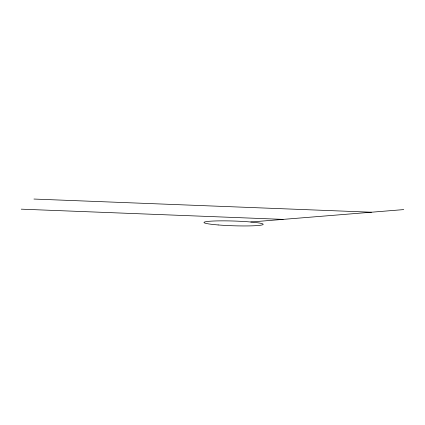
<?xml version="1.0" encoding="UTF-8"?>
<svg xmlns="http://www.w3.org/2000/svg" width="425" height="425" viewBox="0 0 425 425"><rect width="100%" height="100%" fill="white"/><g stroke="black" fill="none" stroke-linecap="round" stroke-linejoin="round"><path stroke-width="0.64" d="M250.798 222.004L403.75 209.594M33.958 199.049L371.429 212.218M21.25 209.164L283.124 219.385M218.147 224.947A29.612 2.375 1.8 0 0 263.181 224.384A29.612 2.375 1.8 0 0 219.449 220.873A29.612 2.375 1.8 0 0 218.147 224.947"/></g></svg>
